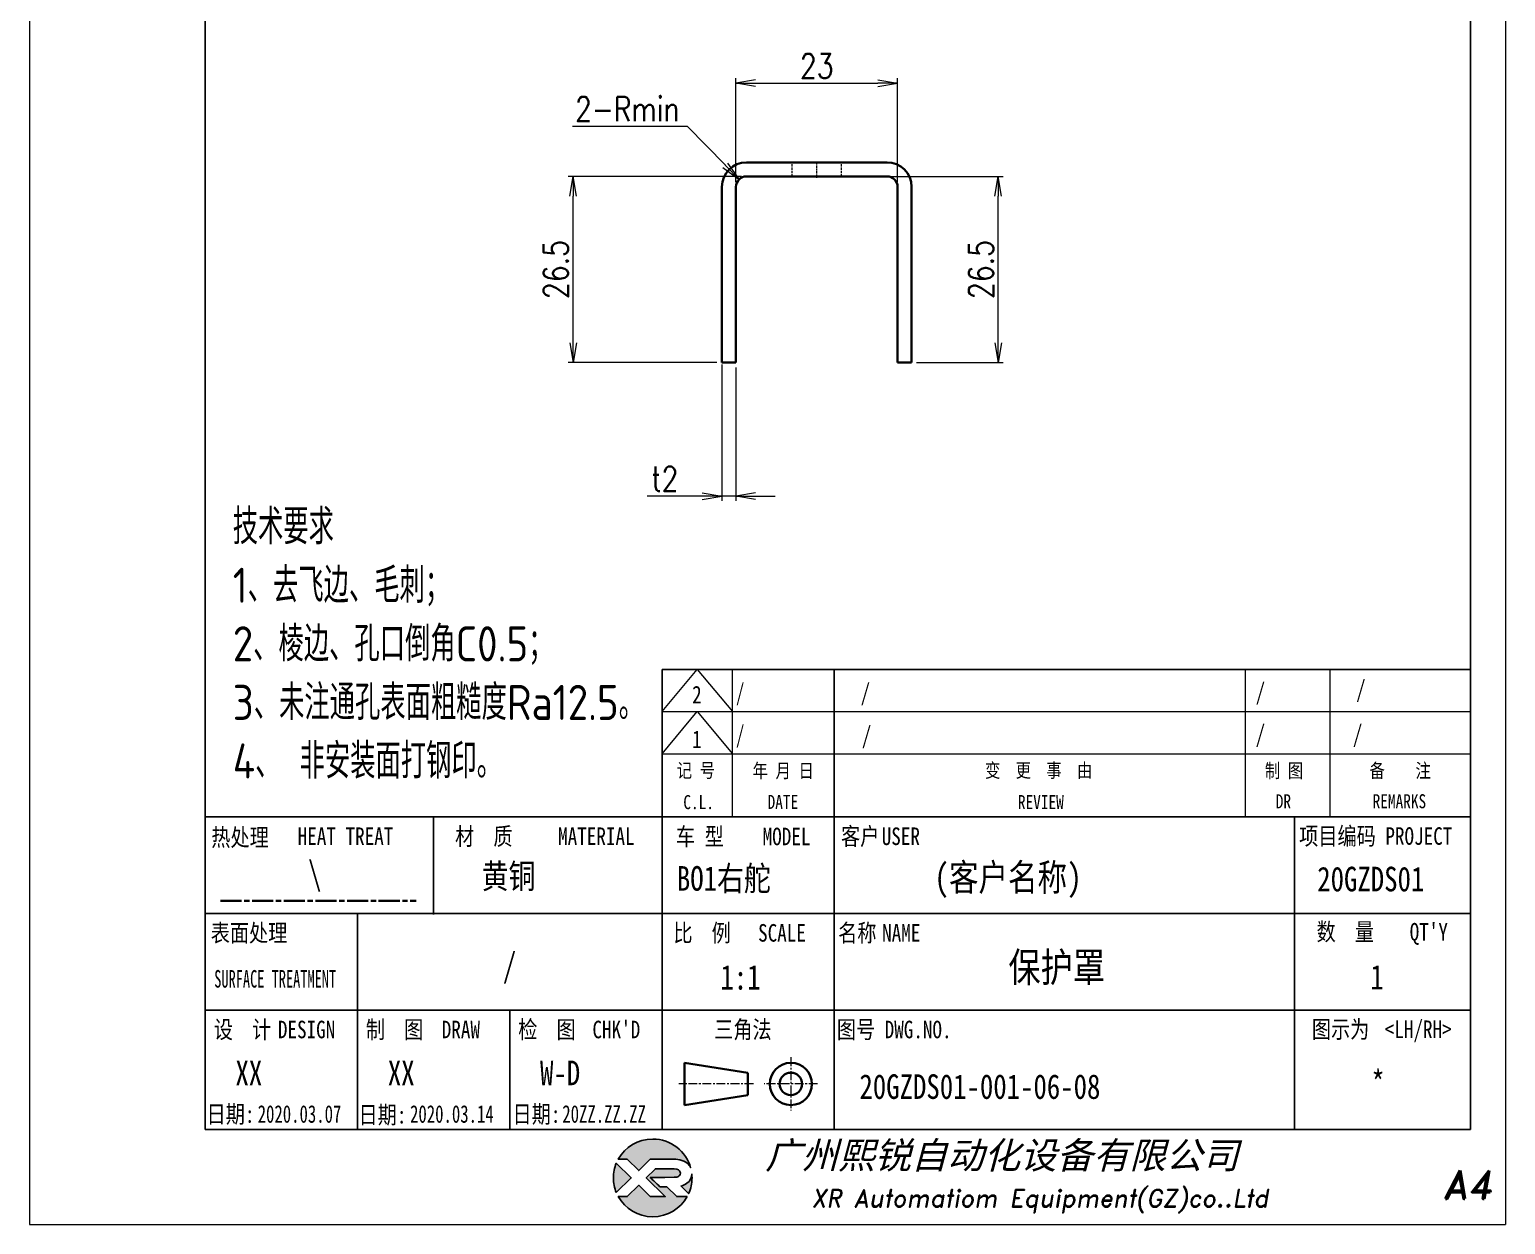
# Model space of a CAD drawing. Header units: millimetres. Extents: x 1333 to 78972, y -42879 to -5704.
# Drawn here: x 67450 to 67660, y -21799.1 to -21629 of the extents above; entities that cross this region are included whole.
import ezdxf
from ezdxf.enums import TextEntityAlignment as Align

# ---------------------------------------------------------------- set-up
doc = ezdxf.new("R2010")
doc.units = ezdxf.units.MM
doc.header["$LTSCALE"] = 0.5
for name, pattern in [('AM_ISO02W050x2', [3.75, 3, -0.75]), ('AM_ISO08W050x2', [9, 6, -0.75, 1.5, -0.75]), ('CENTER', [2, 1.25, -0.25, 0.25, -0.25]), ('DASHDOT', [18.5, 12, -3, 0.5, -3]), ('DASHED', [19.05, 12.7, -6.35])]:
    doc.linetypes.add(name, pattern=pattern)
for name, color, linetype in [('DIM', 3, 'Continuous'), ('layer 1', 7, 'Continuous'), ('图号', 7, 'Continuous'), ('图名', 7, 'Continuous'), ('图框文字', 7, 'Continuous'), ('数量', 7, 'Continuous'), ('材质', 7, 'Continuous'), ('表面处理', 7, 'Continuous'), ('车型', 7, 'Continuous')]:
    doc.layers.add(name, color=color, linetype=linetype)
for name, color, linetype, lineweight in [('中心线', 2, 'AM_ISO08W050x2', 18), ('图框', 7, 'Continuous', 18), ('标注线', 3, 'Continuous', 18), ('热处理', 7, 'Continuous', 20), ('粗实线', 7, 'Continuous', 35), ('粗点划线', 6, 'AM_ISO08W050x2', 35), ('虚线', 1, 'AM_ISO02W050x2', 18)]:
    doc.layers.add(name, color=color, linetype=linetype, lineweight=lineweight)
doc.layers.add('打印-禁用', color=7, linetype='Continuous', lineweight=15, plot=False)
doc.styles.add('DIM', font='romans.shx', dxfattribs={"width": 0.8, "bigfont": 'bigfont.shx'})
doc.styles.add('STYLE1', font='')
doc.styles.add('国标', font='simfang.ttf', dxfattribs={"width": 0.8})
doc.styles.add('机械长仿宋', font='gbenor.shx', dxfattribs={"height": 1, "bigfont": 'gbcbig.shx'})
doc.styles.add('标题字', font='romand.shx', dxfattribs={"oblique": 10, "bigfont": 'bigfont.shx'})
doc.styles.get('STYLE1').set_extended_font_data('SimSun')
doc.dimstyles.new('XR 1-1$0', dxfattribs={"dimtxt": 3.5, "dimasz": 2.5, "dimexe": 1, "dimexo": 0.625, "dimgap": 1.2, "dimtad": 1, "dimzin": 9, "dimdsep": 46, "dimtxsty": 'DIM', "dimblk": 'OPEN', "dimcen": 0, "dimclrd": 8, "dimclre": 8, "dimclrt": 2, "dimazin": 2, "dimtfac": 0.5, "dimtmove": 0, "dimatfit": 3, "dimldrblk": 'OPEN', "dimfxl": 1, "dimtolj": 2, "dimlwd": 18, "dimlwe": 18, "dimarcsym": 0})
doc.dimstyles.new('XR 1-1$4', dxfattribs={"dimtxt": 3.5, "dimasz": 2.5, "dimexe": 1, "dimexo": 0.625, "dimgap": 1.2, "dimtad": 1, "dimtoh": 1, "dimdsep": 46, "dimtxsty": 'DIM', "dimblk": 'OPEN', "dimcen": 0, "dimclrd": 8, "dimclre": 8, "dimclrt": 2, "dimazin": 2, "dimtfac": 0.5, "dimtofl": 0, "dimtmove": 0, "dimatfit": 3, "dimldrblk": 'OPEN', "dimfxl": 1, "dimtolj": 2, "dimlwd": 18, "dimlwe": 18, "dimarcsym": 0})

# ---------------------------------------------------------------- blocks, each defined once
blk = doc.blocks.new('XR')
at = {"true_color": 0xfc8000}
h = blk.add_hatch(color=30, dxfattribs=at)
h.set_gradient(color1=(252, 128, 0), rotation=240, one_color=1, tint=1, name='INVCURVED')
edge = h.paths.add_edge_path()
edge.add_spline(control_points=[(-434.18, -5928.47), (-433.9, -5928.74), (-433.63, -5929.01), (-433.63, -5929.01), (-433.63, -5929.01), (-433.63, -5929.01), (-433.36, -5928.74), (-433.09, -5928.47)], knot_values=[0.5625, 0.5625, 0.5625, 0.5625, 0.625, 0.625, 0.625, 0.625, 0.6875, 0.6875, 0.6875, 0.6875], degree=3, periodic=0)
edge.add_spline(control_points=[(-433.09, -5928.47), (-432.82, -5928.2), (-432.54, -5927.93), (-432.54, -5927.93), (-432.54, -5927.93), (-432.54, -5927.93), (-432.04, -5927.93), (-431.53, -5927.93)], knot_values=[0.4375, 0.4375, 0.4375, 0.4375, 0.5, 0.5, 0.5, 0.5, 0.5625, 0.5625, 0.5625, 0.5625], degree=3, periodic=0)
edge.add_spline(control_points=[(-431.53, -5927.93), (-431.03, -5927.93), (-430.52, -5927.93), (-430.52, -5927.93), (-430.52, -5927.93), (-430, -5927.93), (-429.43, -5927.96), (-429.01, -5928.33)], knot_values=[0.25, 0.25, 0.25, 0.25, 0.3125, 0.3125, 0.3125, 0.3125, 0.4375, 0.4375, 0.4375, 0.4375], degree=3, periodic=0)
edge.add_spline(control_points=[(-429.01, -5928.33), (-428.88, -5928.44), (-428.78, -5928.59), (-428.71, -5928.75)], knot_values=[0.125, 0.125, 0.125, 0.125, 0.25, 0.25, 0.25, 0.25], degree=3, periodic=0)
edge.add_spline(control_points=[(-428.71, -5928.75), (-429.13, -5927.18), (-430.58, -5926.02), (-432.31, -5926.02)], knot_values=[0, 0, 0, 0, 0.125, 0.125, 0.125, 0.125], degree=3, periodic=0)
edge.add_spline(control_points=[(-432.31, -5926.02), (-433.72, -5926.02), (-434.94, -5926.79), (-435.58, -5927.93)], knot_values=[0.875, 0.875, 0.875, 0.875, 1, 1, 1, 1], degree=3, periodic=0)
edge.add_spline(control_points=[(-435.58, -5927.93), (-435.58, -5927.93), (-434.72, -5927.93), (-434.72, -5927.93), (-434.72, -5927.93), (-434.72, -5927.93), (-434.45, -5928.2), (-434.18, -5928.47)], knot_values=[0.6875, 0.6875, 0.6875, 0.6875, 0.8125, 0.8125, 0.8125, 0.8125, 0.875, 0.875, 0.875, 0.875], degree=3, periodic=0)
edge = h.paths.add_edge_path()
edge.add_spline(control_points=[(-434.79, -5929.26), (-435.04, -5929.02), (-435.34, -5928.72), (-435.54, -5928.53)], knot_values=[0.562504, 0.562504, 0.562504, 0.562504, 0.656252, 0.656252, 0.656252, 0.656252], degree=3, periodic=0)
edge.add_spline(control_points=[(-435.54, -5928.53), (-435.67, -5928.4), (-435.76, -5928.31), (-435.76, -5928.31), (-435.76, -5928.31), (-435.94, -5928.74), (-436.03, -5929.21), (-436.03, -5929.71)], knot_values=[0.25, 0.25, 0.25, 0.25, 0.312504, 0.312504, 0.312504, 0.312504, 0.562504, 0.562504, 0.562504, 0.562504], degree=3, periodic=0)
edge.add_spline(control_points=[(-436.03, -5929.71), (-436.03, -5930.2), (-435.94, -5930.67), (-435.76, -5931.1), (-435.76, -5931.1), (-435.4, -5930.75), (-435.05, -5930.4)], knot_values=[0.874998, 0.874998, 0.874998, 0.874998, 1.124998, 1.124998, 1.124998, 1.25, 1.25, 1.25, 1.25], degree=3, periodic=0)
edge.add_spline(control_points=[(-435.05, -5930.4), (-434.7, -5930.05), (-434.34, -5929.71), (-434.34, -5929.71), (-434.34, -5929.71), (-434.34, -5929.71), (-434.34, -5929.71), (-434.34, -5929.71)], knot_values=[0.749878, 0.749878, 0.749878, 0.749878, 0.874875, 0.874875, 0.874875, 0.874875, 0.874998, 0.874998, 0.874998, 0.874998], degree=3, periodic=0)
edge.add_spline(control_points=[(-434.34, -5929.71), (-434.34, -5929.71), (-434.34, -5929.71), (-434.34, -5929.71)], knot_values=[0.749634, 0.749634, 0.749634, 0.749634, 0.749817, 0.749817, 0.749817, 0.749817], degree=3, periodic=0)
edge.add_spline(control_points=[(-434.35, -5929.7), (-434.35, -5929.7), (-434.35, -5929.7), (-434.35, -5929.7)], knot_values=[0.738281, 0.738281, 0.738281, 0.738281, 0.742188, 0.742188, 0.742188, 0.742188], degree=3, periodic=0)
edge.add_spline(control_points=[(-434.35, -5929.7), (-434.36, -5929.69), (-434.37, -5929.68), (-434.38, -5929.67)], knot_values=[0.726563, 0.726563, 0.726563, 0.726563, 0.738281, 0.738281, 0.738281, 0.738281], degree=3, periodic=0)
edge.add_spline(control_points=[(-434.38, -5929.67), (-434.38, -5929.66), (-434.39, -5929.65), (-434.4, -5929.65)], knot_values=[0.718751, 0.718751, 0.718751, 0.718751, 0.726563, 0.726563, 0.726563, 0.726563], degree=3, periodic=0)
edge.add_spline(control_points=[(-434.4, -5929.65), (-434.42, -5929.63), (-434.45, -5929.6), (-434.47, -5929.58)], knot_values=[0.703126, 0.703126, 0.703126, 0.703126, 0.718751, 0.718751, 0.718751, 0.718751], degree=3, periodic=0)
edge.add_spline(control_points=[(-434.47, -5929.58), (-434.5, -5929.55), (-434.53, -5929.52), (-434.56, -5929.49)], knot_values=[0.687501, 0.687501, 0.687501, 0.687501, 0.703126, 0.703126, 0.703126, 0.703126], degree=3, periodic=0)
edge.add_spline(control_points=[(-434.56, -5929.49), (-434.63, -5929.42), (-434.71, -5929.35), (-434.79, -5929.26)], knot_values=[0.656252, 0.656252, 0.656252, 0.656252, 0.687501, 0.687501, 0.687501, 0.687501], degree=3, periodic=0)
at = {"true_color": 0x0348ff}
h = blk.add_hatch(color=160, dxfattribs=at)
h.set_gradient(color1=(3, 72, 255), color2=(0, 41, 153), one_color=1, tint=0.3, name='HEMISPHERICAL')
edge = h.paths.add_edge_path()
edge.add_spline(control_points=[(-432.54, -5929.67), (-432.26, -5929.95), (-431.94, -5930.23), (-431.66, -5930.51), (-431.66, -5930.51), (-431.66, -5930.51), (-431.66, -5930.51), (-431.66, -5930.51)], knot_values=[0.736842, 0.736842, 0.736842, 0.736842, 0.789474, 0.789474, 0.789474, 0.789474, 0.802633, 0.802633, 0.802633, 0.802633], degree=3, periodic=0)
edge.add_spline(control_points=[(-431.66, -5930.51), (-431.65, -5930.51), (-431.65, -5930.52), (-431.65, -5930.52)], knot_values=[0.802633, 0.802633, 0.802633, 0.802633, 0.815791, 0.815791, 0.815791, 0.815791], degree=3, periodic=0)
edge.add_spline(control_points=[(-431.65, -5930.52), (-431.64, -5930.53), (-431.64, -5930.53), (-431.64, -5930.53)], knot_values=[0.815791, 0.815791, 0.815791, 0.815791, 0.82237, 0.82237, 0.82237, 0.82237], degree=3, periodic=0)
edge.add_spline(control_points=[(-431.64, -5930.53), (-431.64, -5930.53), (-431.64, -5930.53), (-431.63, -5930.54)], knot_values=[0.82237, 0.82237, 0.82237, 0.82237, 0.828949, 0.828949, 0.828949, 0.828949], degree=3, periodic=0)
edge.add_spline(control_points=[(-431.63, -5930.54), (-431.63, -5930.54), (-431.63, -5930.54), (-431.63, -5930.54), (-431.63, -5930.54), (-431.63, -5930.54), (-431.59, -5930.54), (-431.52, -5930.54)], knot_values=[0.841901, 0.841901, 0.841901, 0.841901, 0.842105, 0.842105, 0.842105, 0.842105, 0.855264, 0.855264, 0.855264, 0.855264], degree=3, periodic=0)
edge.add_spline(control_points=[(-431.52, -5930.54), (-431.46, -5930.54), (-431.38, -5930.54), (-431.3, -5930.54)], knot_values=[0.855264, 0.855264, 0.855264, 0.855264, 0.868422, 0.868422, 0.868422, 0.868422], degree=3, periodic=0)
edge.add_spline(control_points=[(-431.3, -5930.54), (-431.26, -5930.54), (-431.22, -5930.54), (-431.18, -5930.54)], knot_values=[0.868422, 0.868422, 0.868422, 0.868422, 0.875, 0.875, 0.875, 0.875], degree=3, periodic=0)
edge.add_spline(control_points=[(-431.18, -5930.54), (-431.14, -5930.54), (-431.1, -5930.54), (-431.07, -5930.54)], knot_values=[0.875, 0.875, 0.875, 0.875, 0.881579, 0.881579, 0.881579, 0.881579], degree=3, periodic=0)
edge.add_spline(control_points=[(-431.07, -5930.54), (-431.05, -5930.54), (-431.04, -5930.54), (-431.03, -5930.54)], knot_values=[0.881579, 0.881579, 0.881579, 0.881579, 0.884869, 0.884869, 0.884869, 0.884869], degree=3, periodic=0)
edge.add_spline(control_points=[(-431.03, -5930.54), (-431.02, -5930.54), (-431, -5930.54), (-431, -5930.54)], knot_values=[0.884869, 0.884869, 0.884869, 0.884869, 0.888158, 0.888158, 0.888158, 0.888158], degree=3, periodic=0)
edge.add_spline(control_points=[(-431, -5930.54), (-430.99, -5930.54), (-430.99, -5930.54), (-430.98, -5930.54)], knot_values=[0.888158, 0.888158, 0.888158, 0.888158, 0.889803, 0.889803, 0.889803, 0.889803], degree=3, periodic=0)
edge.add_spline(control_points=[(-430.98, -5930.54), (-430.98, -5930.54), (-430.98, -5930.54), (-430.97, -5930.54)], knot_values=[0.889803, 0.889803, 0.889803, 0.889803, 0.891447, 0.891447, 0.891447, 0.891447], degree=3, periodic=0)
edge.add_spline(control_points=[(-430.97, -5930.54), (-430.97, -5930.54), (-430.97, -5930.54), (-430.97, -5930.54)], knot_values=[0.891447, 0.891447, 0.891447, 0.891447, 0.89227, 0.89227, 0.89227, 0.89227], degree=3, periodic=0)
edge.add_spline(control_points=[(-430.97, -5930.54), (-430.97, -5930.54), (-430.97, -5930.54), (-430.97, -5930.54)], knot_values=[0.89227, 0.89227, 0.89227, 0.89227, 0.893092, 0.893092, 0.893092, 0.893092], degree=3, periodic=0)
edge.add_spline(control_points=[(-430.97, -5930.54), (-430.97, -5930.54), (-430.97, -5930.54), (-430.97, -5930.54)], knot_values=[0.893092, 0.893092, 0.893092, 0.893092, 0.893503, 0.893503, 0.893503, 0.893503], degree=3, periodic=0)
edge.add_spline(control_points=[(-430.97, -5930.54), (-430.97, -5930.54), (-430.97, -5930.54), (-430.97, -5930.54)], knot_values=[0.893503, 0.893503, 0.893503, 0.893503, 0.893914, 0.893914, 0.893914, 0.893914], degree=3, periodic=0)
edge.add_spline(control_points=[(-430.97, -5930.54), (-430.97, -5930.54), (-430.97, -5930.54), (-430.97, -5930.54)], knot_values=[0.893914, 0.893914, 0.893914, 0.893914, 0.89412, 0.89412, 0.89412, 0.89412], degree=3, periodic=0)
edge.add_spline(control_points=[(-430.97, -5930.54), (-430.97, -5930.54), (-430.97, -5930.54), (-430.97, -5930.54)], knot_values=[0.89412, 0.89412, 0.89412, 0.89412, 0.894326, 0.894326, 0.894326, 0.894326], degree=3, periodic=0)
edge.add_spline(control_points=[(-430.97, -5930.54), (-430.97, -5930.54), (-430.97, -5930.54), (-430.97, -5930.54)], knot_values=[0.894428, 0.894428, 0.894428, 0.894428, 0.894531, 0.894531, 0.894531, 0.894531], degree=3, periodic=0)
edge.add_spline(control_points=[(-430.97, -5930.54), (-430.97, -5930.54), (-430.97, -5930.54), (-430.97, -5930.54)], knot_values=[0.894531, 0.894531, 0.894531, 0.894531, 0.894583, 0.894583, 0.894583, 0.894583], degree=3, periodic=0)
edge.add_spline(control_points=[(-430.97, -5930.54), (-430.97, -5930.54), (-430.97, -5930.54), (-430.97, -5930.54), (-430.97, -5930.54), (-430.97, -5930.54), (-430.73, -5930.78), (-430.49, -5931.01)], knot_values=[0.894685, 0.894685, 0.894685, 0.894685, 0.894737, 0.894737, 0.894737, 0.894737, 0.921052, 0.921052, 0.921052, 0.921052], degree=3, periodic=0)
edge.add_spline(control_points=[(-430.49, -5931.01), (-430.26, -5931.24), (-430.02, -5931.48), (-430.02, -5931.48)], knot_values=[0.921052, 0.921052, 0.921052, 0.921052, 0.947368, 0.947368, 0.947368, 0.947368], degree=3, periodic=0)
edge.add_spline(control_points=[(-430.02, -5931.48), (-430.02, -5931.48), (-430.02, -5931.48), (-430.02, -5931.48)], knot_values=[0.947522, 0.947522, 0.947522, 0.947522, 0.947573, 0.947573, 0.947573, 0.947573], degree=3, periodic=0)
edge.add_spline(control_points=[(-430.02, -5931.48), (-430.02, -5931.48), (-430.02, -5931.48), (-430.02, -5931.48)], knot_values=[0.947573, 0.947573, 0.947573, 0.947573, 0.947676, 0.947676, 0.947676, 0.947676], degree=3, periodic=0)
edge.add_spline(control_points=[(-430.02, -5931.48), (-430.02, -5931.48), (-430.02, -5931.48), (-430.02, -5931.48)], knot_values=[0.947676, 0.947676, 0.947676, 0.947676, 0.947779, 0.947779, 0.947779, 0.947779], degree=3, periodic=0)
edge.add_spline(control_points=[(-430.02, -5931.48), (-430.02, -5931.48), (-430.02, -5931.48), (-430.02, -5931.48)], knot_values=[0.947779, 0.947779, 0.947779, 0.947779, 0.947984, 0.947984, 0.947984, 0.947984], degree=3, periodic=0)
edge.add_spline(control_points=[(-430.02, -5931.48), (-430.02, -5931.48), (-430.02, -5931.48), (-430.02, -5931.48)], knot_values=[0.947984, 0.947984, 0.947984, 0.947984, 0.94819, 0.94819, 0.94819, 0.94819], degree=3, periodic=0)
edge.add_spline(control_points=[(-430.02, -5931.48), (-430.02, -5931.48), (-430.02, -5931.48), (-430.02, -5931.48)], knot_values=[0.94819, 0.94819, 0.94819, 0.94819, 0.948601, 0.948601, 0.948601, 0.948601], degree=3, periodic=0)
edge.add_spline(control_points=[(-430.02, -5931.48), (-430.02, -5931.48), (-430.02, -5931.48), (-430.02, -5931.48)], knot_values=[0.948601, 0.948601, 0.948601, 0.948601, 0.949012, 0.949012, 0.949012, 0.949012], degree=3, periodic=0)
edge.add_spline(control_points=[(-430.02, -5931.48), (-430.02, -5931.48), (-430.01, -5931.48), (-430.01, -5931.48)], knot_values=[0.949012, 0.949012, 0.949012, 0.949012, 0.949834, 0.949834, 0.949834, 0.949834], degree=3, periodic=0)
edge.add_spline(control_points=[(-430.01, -5931.48), (-430.01, -5931.48), (-430.01, -5931.48), (-430.01, -5931.48)], knot_values=[0.949834, 0.949834, 0.949834, 0.949834, 0.950657, 0.950657, 0.950657, 0.950657], degree=3, periodic=0)
edge.add_spline(control_points=[(-430.01, -5931.48), (-430.01, -5931.48), (-430, -5931.48), (-430, -5931.48)], knot_values=[0.950657, 0.950657, 0.950657, 0.950657, 0.952301, 0.952301, 0.952301, 0.952301], degree=3, periodic=0)
edge.add_spline(control_points=[(-430, -5931.48), (-429.99, -5931.48), (-429.98, -5931.48), (-429.98, -5931.48)], knot_values=[0.952301, 0.952301, 0.952301, 0.952301, 0.953946, 0.953946, 0.953946, 0.953946], degree=3, periodic=0)
edge.add_spline(control_points=[(-429.98, -5931.48), (-429.96, -5931.48), (-429.95, -5931.48), (-429.93, -5931.48)], knot_values=[0.953946, 0.953946, 0.953946, 0.953946, 0.957236, 0.957236, 0.957236, 0.957236], degree=3, periodic=0)
edge.add_spline(control_points=[(-429.93, -5931.48), (-429.91, -5931.48), (-429.89, -5931.48), (-429.87, -5931.48)], knot_values=[0.957236, 0.957236, 0.957236, 0.957236, 0.960525, 0.960525, 0.960525, 0.960525], degree=3, periodic=0)
edge.add_spline(control_points=[(-429.87, -5931.48), (-429.82, -5931.48), (-429.77, -5931.48), (-429.71, -5931.48)], knot_values=[0.960525, 0.960525, 0.960525, 0.960525, 0.967104, 0.967104, 0.967104, 0.967104], degree=3, periodic=0)
edge.add_spline(control_points=[(-429.71, -5931.48), (-429.65, -5931.48), (-429.59, -5931.48), (-429.53, -5931.48)], knot_values=[0.967104, 0.967104, 0.967104, 0.967104, 0.973683, 0.973683, 0.973683, 0.973683], degree=3, periodic=0)
edge.add_spline(control_points=[(-429.53, -5931.48), (-429.41, -5931.48), (-429.29, -5931.48), (-429.19, -5931.48)], knot_values=[0.973683, 0.973683, 0.973683, 0.973683, 0.98684, 0.98684, 0.98684, 0.98684], degree=3, periodic=0)
edge.add_spline(control_points=[(-429.19, -5931.48), (-429.1, -5931.48), (-429.04, -5931.48), (-429.04, -5931.48), (-429.67, -5932.62), (-430.9, -5933.39), (-432.31, -5933.39)], knot_values=[0.98684, 0.98684, 0.98684, 0.98684, 1, 1, 1, 1.052632, 1.052632, 1.052632, 1.052632], degree=3, periodic=0)
edge.add_spline(control_points=[(-432.31, -5933.39), (-433.72, -5933.39), (-434.94, -5932.62), (-435.58, -5931.48), (-435.58, -5931.48), (-435.58, -5931.48), (-435.36, -5931.48), (-435.15, -5931.48)], knot_values=[0.052632, 0.052632, 0.052632, 0.052632, 0.105263, 0.105263, 0.105263, 0.105263, 0.131579, 0.131579, 0.131579, 0.131579], degree=3, periodic=0)
edge.add_spline(control_points=[(-435.15, -5931.48), (-434.93, -5931.48), (-434.72, -5931.48), (-434.72, -5931.48), (-434.72, -5931.48), (-434.72, -5931.48), (-434.45, -5931.21), (-434.18, -5930.94)], knot_values=[0.131579, 0.131579, 0.131579, 0.131579, 0.157895, 0.157895, 0.157895, 0.157895, 0.184211, 0.184211, 0.184211, 0.184211], degree=3, periodic=0)
edge.add_spline(control_points=[(-434.18, -5930.94), (-433.9, -5930.67), (-433.63, -5930.4), (-433.63, -5930.4), (-433.63, -5930.4), (-433.63, -5930.4), (-433.36, -5930.67), (-433.09, -5930.94)], knot_values=[0.184211, 0.184211, 0.184211, 0.184211, 0.210526, 0.210526, 0.210526, 0.210526, 0.236842, 0.236842, 0.236842, 0.236842], degree=3, periodic=0)
edge.add_spline(control_points=[(-433.09, -5930.94), (-432.82, -5931.21), (-432.54, -5931.48), (-432.54, -5931.48), (-432.54, -5931.48), (-432.54, -5931.48), (-432.19, -5931.48), (-431.83, -5931.48)], knot_values=[0.236842, 0.236842, 0.236842, 0.236842, 0.263158, 0.263158, 0.263158, 0.263158, 0.289474, 0.289474, 0.289474, 0.289474], degree=3, periodic=0)
edge.add_spline(control_points=[(-431.83, -5931.48), (-431.48, -5931.48), (-431.12, -5931.48), (-431.12, -5931.48), (-431.12, -5931.48), (-431.12, -5931.48), (-431.57, -5931.03), (-432.02, -5930.59)], knot_values=[0.289474, 0.289474, 0.289474, 0.289474, 0.315789, 0.315789, 0.315789, 0.315789, 0.342105, 0.342105, 0.342105, 0.342105], degree=3, periodic=0)
edge.add_spline(control_points=[(-432.02, -5930.59), (-432.47, -5930.15), (-432.92, -5929.71), (-432.92, -5929.71), (-432.92, -5929.71), (-432.92, -5929.71), (-432.71, -5929.5), (-432.5, -5929.29)], knot_values=[0.342105, 0.342105, 0.342105, 0.342105, 0.368421, 0.368421, 0.368421, 0.368421, 0.394737, 0.394737, 0.394737, 0.394737], degree=3, periodic=0)
edge.add_spline(control_points=[(-432.5, -5929.29), (-432.3, -5929.09), (-432.09, -5928.88), (-432.09, -5928.88)], knot_values=[0.394737, 0.394737, 0.394737, 0.394737, 0.421053, 0.421053, 0.421053, 0.421053], degree=3, periodic=0)
edge.add_spline(control_points=[(-432.09, -5928.88), (-432.09, -5928.88), (-432.06, -5928.86), (-432.06, -5928.86)], knot_values=[0.421053, 0.421053, 0.421053, 0.421053, 0.473684, 0.473684, 0.473684, 0.473684], degree=3, periodic=0)
edge.add_spline(control_points=[(-432.06, -5928.86), (-432.06, -5928.86), (-432.06, -5928.86), (-432.06, -5928.86), (-432.06, -5928.86), (-432.06, -5928.86), (-430.4, -5928.86), (-430.26, -5928.86)], knot_values=[0.473684, 0.473684, 0.473684, 0.473684, 0.473684, 0.473684, 0.473684, 0.473684, 0.526316, 0.526316, 0.526316, 0.526316], degree=3, periodic=0)
edge.add_spline(control_points=[(-430.26, -5928.86), (-429.54, -5928.86), (-429.62, -5929.4), (-429.83, -5929.55)], knot_values=[0.526316, 0.526316, 0.526316, 0.526316, 0.578947, 0.578947, 0.578947, 0.578947], degree=3, periodic=0)
edge.add_spline(control_points=[(-429.83, -5929.55), (-429.94, -5929.62), (-430.08, -5929.65), (-430.26, -5929.65), (-430.26, -5929.65), (-430.26, -5929.65), (-430.48, -5929.65), (-430.71, -5929.66)], knot_values=[0.578947, 0.578947, 0.578947, 0.578947, 0.631579, 0.631579, 0.631579, 0.631579, 0.657895, 0.657895, 0.657895, 0.657895], degree=3, periodic=0)
edge.add_spline(control_points=[(-430.71, -5929.66), (-430.93, -5929.66), (-431.15, -5929.67), (-431.15, -5929.67), (-431.15, -5929.67), (-431.15, -5929.67), (-432.54, -5929.67), (-432.54, -5929.67)], knot_values=[0.657895, 0.657895, 0.657895, 0.657895, 0.684211, 0.684211, 0.684211, 0.684211, 0.736842, 0.736842, 0.736842, 0.736842], degree=3, periodic=0)
edge = h.paths.add_edge_path()
edge.add_spline(control_points=[(-428.6, -5929.32), (-428.61, -5929.67), (-428.76, -5930), (-429.06, -5930.22)], knot_values=[0.8, 0.8, 0.8, 0.8, 1, 1, 1, 1], degree=3, periodic=0)
edge.add_spline(control_points=[(-429.06, -5930.22), (-429.22, -5930.34), (-429.41, -5930.43), (-429.61, -5930.48)], knot_values=[0.6, 0.6, 0.6, 0.6, 0.8, 0.8, 0.8, 0.8], degree=3, periodic=0)
edge.add_spline(control_points=[(-429.61, -5930.48), (-429.61, -5930.48), (-428.9, -5931.19), (-428.9, -5931.19), (-428.9, -5931.19), (-428.69, -5930.73), (-428.58, -5930.23), (-428.58, -5929.71)], knot_values=[0.2, 0.2, 0.2, 0.2, 0.4, 0.4, 0.4, 0.4, 0.6, 0.6, 0.6, 0.6], degree=3, periodic=0)
edge.add_spline(control_points=[(-428.58, -5929.71), (-428.58, -5929.58), (-428.59, -5929.45), (-428.6, -5929.32)], knot_values=[0, 0, 0, 0, 0.2, 0.2, 0.2, 0.2], degree=3, periodic=0)
at = {"layer": 'layer 1', "color": 30}
for points, knots in [([(-432.31, -5926.02), (-430.58, -5926.02), (-429.13, -5927.18), (-428.71, -5928.75), (-428.71, -5928.75), (-428.78, -5928.59), (-428.88, -5928.44), (-429.01, -5928.33), (-429.01, -5928.33), (-429.43, -5927.96), (-430, -5927.93), (-430.52, -5927.93), (-430.52, -5927.93), (-430.52, -5927.93), (-432.54, -5927.93), (-432.54, -5927.93), (-432.54, -5927.93), (-432.54, -5927.93), (-433.63, -5929.01), (-433.63, -5929.01), (-433.63, -5929.01), (-433.63, -5929.01), (-434.72, -5927.93), (-434.72, -5927.93), (-434.72, -5927.93), (-434.72, -5927.93), (-435.58, -5927.93), (-435.58, -5927.93), (-435.58, -5927.93), (-434.94, -5926.79), (-433.72, -5926.02), (-432.31, -5926.02)], [0, 0, 0, 0, 0.125, 0.125, 0.125, 0.125, 0.25, 0.25, 0.25, 0.25, 0.375, 0.375, 0.375, 0.375, 0.5, 0.5, 0.5, 0.5, 0.625, 0.625, 0.625, 0.625, 0.75, 0.75, 0.75, 0.75, 0.875, 0.875, 0.875, 0.875, 1, 1, 1, 1]), ([(-435.76, -5931.1), (-435.94, -5930.67), (-436.03, -5930.2), (-436.03, -5929.71), (-436.03, -5929.71), (-436.03, -5929.21), (-435.94, -5928.74), (-435.76, -5928.31), (-435.76, -5928.31), (-435.76, -5928.31), (-434.34, -5929.71), (-434.34, -5929.71), (-434.34, -5929.71), (-434.34, -5929.71), (-435.76, -5931.1), (-435.76, -5931.1)], [0, 0, 0, 0, 0.25, 0.25, 0.25, 0.25, 0.5, 0.5, 0.5, 0.5, 0.75, 0.75, 0.75, 0.75, 1, 1, 1, 1])]:
    blk.add_open_spline(points, degree=3, knots=knots, dxfattribs=at)
at = {"layer": 'layer 1', "color": 154}
for points, knots in [([(-429.04, -5931.48), (-429.67, -5932.62), (-430.9, -5933.39), (-432.31, -5933.39), (-432.31, -5933.39), (-433.72, -5933.39), (-434.94, -5932.62), (-435.58, -5931.48), (-435.58, -5931.48), (-435.58, -5931.48), (-434.72, -5931.48), (-434.72, -5931.48), (-434.72, -5931.48), (-434.72, -5931.48), (-433.63, -5930.4), (-433.63, -5930.4), (-433.63, -5930.4), (-433.63, -5930.4), (-432.54, -5931.48), (-432.54, -5931.48), (-432.54, -5931.48), (-432.54, -5931.48), (-431.12, -5931.48), (-431.12, -5931.48), (-431.12, -5931.48), (-431.12, -5931.48), (-432.92, -5929.71), (-432.92, -5929.71), (-432.92, -5929.71), (-432.92, -5929.71), (-432.09, -5928.88), (-432.09, -5928.88), (-432.09, -5928.88), (-432.09, -5928.88), (-432.06, -5928.86), (-432.06, -5928.86), (-432.06, -5928.86), (-432.06, -5928.86), (-430.4, -5928.86), (-430.26, -5928.86), (-430.26, -5928.86), (-429.54, -5928.86), (-429.62, -5929.4), (-429.83, -5929.55), (-429.83, -5929.55), (-429.94, -5929.62), (-430.08, -5929.65), (-430.26, -5929.65), (-430.26, -5929.65), (-430.26, -5929.65), (-431.15, -5929.67), (-431.15, -5929.67), (-431.15, -5929.67), (-431.15, -5929.67), (-432.54, -5929.67), (-432.54, -5929.67), (-432.54, -5929.67), (-432.26, -5929.95), (-431.94, -5930.23), (-431.66, -5930.51), (-431.66, -5930.51), (-431.66, -5930.51), (-431.63, -5930.54), (-431.63, -5930.54), (-431.63, -5930.54), (-431.63, -5930.54), (-430.97, -5930.54), (-430.97, -5930.54), (-430.97, -5930.54), (-430.97, -5930.54), (-430.02, -5931.48), (-430.02, -5931.48), (-430.02, -5931.48), (-430.02, -5931.48), (-429.04, -5931.48), (-429.04, -5931.48)], [0, 0, 0, 0, 0.052632, 0.052632, 0.052632, 0.052632, 0.105263, 0.105263, 0.105263, 0.105263, 0.157895, 0.157895, 0.157895, 0.157895, 0.210526, 0.210526, 0.210526, 0.210526, 0.263158, 0.263158, 0.263158, 0.263158, 0.315789, 0.315789, 0.315789, 0.315789, 0.368421, 0.368421, 0.368421, 0.368421, 0.421053, 0.421053, 0.421053, 0.421053, 0.473684, 0.473684, 0.473684, 0.473684, 0.526316, 0.526316, 0.526316, 0.526316, 0.578947, 0.578947, 0.578947, 0.578947, 0.631579, 0.631579, 0.631579, 0.631579, 0.684211, 0.684211, 0.684211, 0.684211, 0.736842, 0.736842, 0.736842, 0.736842, 0.789474, 0.789474, 0.789474, 0.789474, 0.842105, 0.842105, 0.842105, 0.842105, 0.894737, 0.894737, 0.894737, 0.894737, 0.947368, 0.947368, 0.947368, 0.947368, 1, 1, 1, 1]), ([(-428.6, -5929.32), (-428.59, -5929.45), (-428.58, -5929.58), (-428.58, -5929.71), (-428.58, -5929.71), (-428.58, -5930.23), (-428.69, -5930.73), (-428.9, -5931.19), (-428.9, -5931.19), (-428.9, -5931.19), (-429.61, -5930.48), (-429.61, -5930.48), (-429.61, -5930.48), (-429.41, -5930.43), (-429.22, -5930.34), (-429.06, -5930.22), (-429.06, -5930.22), (-428.76, -5930), (-428.61, -5929.67), (-428.6, -5929.32)], [0, 0, 0, 0, 0.2, 0.2, 0.2, 0.2, 0.4, 0.4, 0.4, 0.4, 0.6, 0.6, 0.6, 0.6, 0.8, 0.8, 0.8, 0.8, 1, 1, 1, 1])]:
    blk.add_open_spline(points, degree=3, knots=knots, dxfattribs=at)
blk = doc.blocks.new('GZDEH零件A4图框V01版')
at = {"layer": '中心线', "color": 1, "linetype": 'CENTER', "lineweight": 5, "ltscale": 2}
for p, q in [((108.33, 23.8), (108.33, 16.2)), ((103, 20), (92.4, 20)), ((112.13, 20), (104.53, 20))]:
    blk.add_line(p, q, dxfattribs=at)
at = {"layer": '图框', "color": 9}
for p, q in [((90, 73), (95, 79)), ((95, 79), (100, 73)), ((100, 58), (100, 79)), ((173, 58), (173, 79)), ((185, 79), (185, 58)), ((90, 73), (205, 73)), ((90, 67), (95, 73)), ((95, 73), (100, 67)), ((90, 67), (205, 67))]:
    blk.add_line(p, q, dxfattribs=at)
at = {"layer": '图框', "color": 2, "linetype": 'ByBlock', "lineweight": 35}
for p, q in [((102.2, 21.6), (93.2, 23)), ((93.2, 17), (93.2, 23)), ((102.2, 21.6), (102.2, 18.4)), ((102.2, 18.4), (93.2, 17))]:
    blk.add_line(p, q, dxfattribs=at)
for radius in [3, 1.6]:
    blk.add_circle((108.33, 20), radius, dxfattribs=at)
at = {"layer": '图框文字', "linetype": 'Continuous'}
for p, q in [((25, 292), (25, 13.5)), ((205, 13.5), (205, 292)), ((205, 13.5), (205, 97)), ((90, 79), (205, 79)), ((90, 13.5), (90, 79)), ((25, 13.5), (205, 13.5))]:
    blk.add_line(p, q, dxfattribs=at)
at = {"layer": '图框文字', "color": 9}
for p, q in [((114.5, 79), (114.5, 13.5)), ((205, 58), (25, 58)), ((57.5, 58), (57.5, 44.11)), ((114.5, 58), (114.5, 13.5)), ((180, 58), (180, 13.5)), ((25, 44.25), (205, 44.25)), ((46.68, 44.25), (46.68, 30.5)), ((25, 30.5), (205, 30.5)), ((46.68, 30.5), (46.68, 13.5)), ((46.68, 30.5), (46.68, 13.5)), ((68.34, 30.5), (68.34, 13.5)), ((68.34, 30.5), (68.34, 13.5))]:
    blk.add_line(p, q, dxfattribs=at)
at = {"layer": '打印-禁用', "linetype": 'Continuous'}
for p, q in [((0, 297), (0, 0)), ((210, 297), (210, 0)), ((0, 0), (210, 0))]:
    blk.add_line(p, q, dxfattribs=at)
at = {"layer": 'DIM', "xscale": 1.5, "yscale": 1.5, "zscale": 1.5}
blk.add_blockref('XR', (737.13, 8901.19), dxfattribs=at)
at = {"layer": '图框', "color": 9, "style": '国标', "width": 0.8}
for s, p in [('记 号', (94.82, 63.62)), ('年 月 日', (107.24, 63.57)), ('变  更  事  由', (143.58, 63.63)), ('C.L.', (95.2, 59.11)), ('DATE', (107.19, 59.14)), ('REVIEW', (143.89, 59.11))]:
    blk.add_text(s, height=2, dxfattribs=at).set_placement(p, align=Align.CENTER)
for s, p in [('制 图', (178.49, 64.61)), ('备    注', (195.02, 64.64)), ('DR', (178.4, 60.22)), ('REMARKS', (194.91, 60.23))]:
    blk.add_text(s, height=2, dxfattribs=at).set_placement(p, align=Align.MIDDLE)
at = {"layer": '图框文字', "color": 9, "style": '国标'}
for s, width, p in [('热处理', 0.8, (25.86, 53.85)), ('材  质', 0.8, (60.55, 54)), ('项目编码 PROJECT', 0.8, (180.64, 54.03)), ('表面处理', 0.8, (25.78, 40.25)), ('比  例\u3000', 0.8, (91.61, 40.25)), ('SCALE', 0.8, (103.66, 40.25)), ('名称\u3000', 0.8, (115.05, 40.25)), ('NAME', 0.8, (121.31, 40.25)), ('数  量', 0.8, (183.12, 40.41)), ("QT'Y ", 0.8, (196.37, 40.41)), ('SURFACE TREATMENT', 0.6, (26.28, 33.71)), (' DESIGN', 0.8, (33.98, 26.5)), (' DRAW', 0.8, (57.29, 26.5)), ("CHK'D", 0.8, (80.09, 26.5)), ('三角法', 0.8, (97.41, 26.5)), ('图号', 0.8, (114.87, 26.5)), ('DWG.NO.', 0.8, (121.67, 26.5)), ('图示为', 0.8, (182.45, 26.53)), ('<LH/RH>', 0.8, (192.82, 26.53))]:
    blk.add_text(s, height=2.5, dxfattribs=dict(at, width=width)).set_placement(p)
at = {"layer": '图框文字', "color": 9, "style": '国标', "width": 0.8}
for s, p in [('车 型', (95.38, 55.27)), ('MODEL', (107.71, 55.22))]:
    blk.add_text(s, height=2.5, dxfattribs=at).set_placement(p, align=Align.MIDDLE)
for s, p in [('客户', (118.19, 54)), ('HEAT TREAT', (44.96, 54.01)), ('MATERIAL', (80.65, 54)), ('USER', (123.97, 54)), ('设  计', (30.3, 26.5)), ('制  图', (51.94, 26.5)), ('检  图', (73.62, 26.5)), ('日期:', (28.6, 14.46)), ('日期:', (50.22, 14.36)), ('日期:', (72.13, 14.46))]:
    blk.add_text(s, height=2.5, dxfattribs=at).set_placement(p, align=Align.CENTER)
at = {"layer": '图框文字', "color": 7, "lineweight": -3, "style": 'STYLE1', "oblique": 15}
blk.add_text('广州熙锐自动化设备有限公司 ', height=3.8, dxfattribs=at).set_placement((104.67, 7.95))
at = {"layer": '图框文字', "color": 7, "style": '标题字', "oblique": 10}
for s, height, p in [('A4', 4, (204.57, 5.66)), ('XR Automatiom Equipment(GZ)co..Ltd', 2.5, (143.77, 3.56))]:
    blk.add_text(s, height=height, dxfattribs=at).set_placement(p, align=Align.MIDDLE)
blk = doc.blocks.new('DEH A4')
at = {"layer": '图框'}
blk.add_blockref('GZDEH零件A4图框V01版', (0, 0), dxfattribs=at)
blk = doc.blocks.new('_Open')
at = {"color": 0, "linetype": 'ByBlock', "lineweight": -2}
for p, q in [((-1, 0.167), (0, 0)), ((-1, -0.167), (0, 0)), ((0, 0), (-1, 0))]:
    blk.add_line(p, q, dxfattribs=at)
blk = doc.blocks.new('*D847')
at = {"layer": 'Defpoints', "color": 0}
for p in [(67527.32, -21649.94), (67551.98, -21649.94), (67548.48, -21676.44)]:
    blk.add_point(p, dxfattribs=at)
at = {"layer": '标注线', "color": 8, "lineweight": 18}
for p, q in [((67551.28, -21649.94), (67526.62, -21649.94)), ((67527.32, -21673.64), (67527.32, -21652.74)), ((67547.78, -21676.44), (67526.62, -21676.44))]:
    blk.add_line(p, q, dxfattribs=at)
at = {"layer": '标注线', "color": 8, "lineweight": 18, "xscale": 2.8, "yscale": 2.8, "zscale": 2.8}
for p, rotation in [((67527.32, -21649.94), 90), ((67527.32, -21676.44), 270)]:
    blk.add_blockref('_Open', p, dxfattribs=dict(at, rotation=rotation))
at = {"layer": '标注线', "color": 2, "insert": (67524.87, -21663.19), "char_height": 3.5, "attachment_point": 5, "rotation": 90, "style": 'DIM'}
blk.add_mtext('\\A2;26.5', dxfattribs=at)
blk = doc.blocks.new('*D848')
at = {"layer": 'Defpoints', "color": 0}
for p in [(67573.48, -21636.68), (67550.48, -21651.44), (67573.48, -21651.44)]:
    blk.add_point(p, dxfattribs=at)
at = {"layer": '标注线', "color": 8, "lineweight": 18}
for p, q in [((67550.48, -21650.74), (67550.48, -21635.98)), ((67573.48, -21650.74), (67573.48, -21635.98)), ((67553.28, -21636.68), (67570.68, -21636.68))]:
    blk.add_line(p, q, dxfattribs=at)
at = {"layer": '标注线', "color": 8, "lineweight": 18, "xscale": 2.8, "yscale": 2.8, "zscale": 2.8, "rotation": 180}
blk.add_blockref('_Open', (67550.48, -21636.68), dxfattribs=at)
at = {"layer": '标注线', "color": 8, "lineweight": 18, "xscale": 2.8, "yscale": 2.8, "zscale": 2.8}
blk.add_blockref('_Open', (67573.48, -21636.68), dxfattribs=at)
at = {"layer": '标注线', "color": 2, "insert": (67561.98, -21634.23), "char_height": 3.5, "attachment_point": 5, "style": 'DIM'}
blk.add_mtext('\\A2;23', dxfattribs=at)
blk = doc.blocks.new('*D849')
at = {"layer": 'Defpoints', "color": 0}
for p in [(67571.07, -21649.94), (67587.81, -21649.94), (67575.48, -21676.44)]:
    blk.add_point(p, dxfattribs=at)
at = {"layer": '标注线', "color": 8, "lineweight": 18}
for p, q in [((67571.77, -21649.94), (67588.51, -21649.94)), ((67587.81, -21673.64), (67587.81, -21652.74)), ((67576.18, -21676.44), (67588.51, -21676.44))]:
    blk.add_line(p, q, dxfattribs=at)
at = {"layer": '标注线', "color": 8, "lineweight": 18, "xscale": 2.8, "yscale": 2.8, "zscale": 2.8}
for p, rotation in [((67587.81, -21649.94), 90), ((67587.81, -21676.44), 270)]:
    blk.add_blockref('_Open', p, dxfattribs=dict(at, rotation=rotation))
at = {"layer": '标注线', "color": 2, "insert": (67585.36, -21663.19), "char_height": 3.5, "attachment_point": 5, "rotation": 90, "style": 'DIM'}
blk.add_mtext('\\A2;26.5', dxfattribs=at)
blk = doc.blocks.new('*D850')
at = {"layer": 'Defpoints', "color": 0}
for p in [(67548.48, -21676.01), (67550.48, -21676.44), (67548.48, -21695.43)]:
    blk.add_point(p, dxfattribs=at)
at = {"layer": '标注线', "color": 8, "lineweight": 18}
for p, q in [((67548.48, -21676.71), (67548.48, -21696.13)), ((67550.48, -21677.14), (67550.48, -21696.13)), ((67545.68, -21695.43), (67537.88, -21695.43)), ((67550.48, -21695.43), (67548.48, -21695.43)), ((67553.28, -21695.43), (67556.08, -21695.43))]:
    blk.add_line(p, q, dxfattribs=at)
at = {"layer": '标注线', "color": 8, "lineweight": 18, "xscale": 2.8, "yscale": 2.8, "zscale": 2.8}
blk.add_blockref('_Open', (67548.48, -21695.43), dxfattribs=at)
at = {"layer": '标注线', "color": 8, "lineweight": 18, "xscale": 2.8, "yscale": 2.8, "zscale": 2.8, "rotation": 180}
blk.add_blockref('_Open', (67550.48, -21695.43), dxfattribs=at)
at = {"layer": '标注线', "color": 2, "insert": (67540.38, -21692.98), "char_height": 3.5, "attachment_point": 5, "style": 'DIM'}
blk.add_mtext('\\A2;{\\Fromans,bigfont|c134;t}2', dxfattribs=at)
blk = doc.blocks.new('*D851')
at = {"layer": 'Defpoints', "color": 0}
for p in [(67550.93, -21650.36), (67551.98, -21651.44)]:
    blk.add_point(p, dxfattribs=at)
at = {"layer": '标注线', "color": 8, "lineweight": 18}
for p, q in [((67527.23, -21642.8), (67543.53, -21642.8)), ((67543.53, -21642.8), (67548.98, -21648.36))]:
    blk.add_line(p, q, dxfattribs=at)
at = {"layer": '标注线', "color": 8, "lineweight": 18, "xscale": 2.8, "yscale": 2.8, "zscale": 2.8, "rotation": 314.3919703948527}
blk.add_blockref('_Open', (67550.93, -21650.36), dxfattribs=at)
at = {"layer": '标注线', "color": 2, "insert": (67535.03, -21640.35), "char_height": 3.5, "attachment_point": 5, "style": 'DIM'}
blk.add_mtext('\\A2;{\\Fromans,bigfont|c134;2-Rmin}', dxfattribs=at)

msp = doc.modelspace()

# ---------------------------------------------------------------- linework, layer by layer
at = {"layer": '中心线', "linetype": 'DASHDOT', "ltscale": 0.06}
msp.add_line((67561.984, -21650.136), (67561.984, -21647.736), dxfattribs=at)
at = {"layer": '粗实线'}
for p, q in [((67551.984, -21647.936), (67571.984, -21647.936)), ((67551.984, -21649.936), (67571.984, -21649.936)), ((67548.484, -21651.436), (67548.484, -21676.436)), ((67550.484, -21651.436), (67550.484, -21676.436)), ((67573.484, -21651.436), (67573.484, -21676.436)), ((67575.484, -21651.436), (67575.484, -21676.436))]:
    msp.add_line(p, q, dxfattribs=at)
at = {"layer": '粗实线', "ltscale": 0.05}
for p, q in [((67548.484, -21676.436), (67550.484, -21676.436)), ((67573.484, -21676.436), (67575.484, -21676.436))]:
    msp.add_line(p, q, dxfattribs=at)
at = {"layer": '粗实线'}
for centre, radius, start, end in [((67551.984, -21651.436), 3.5, 90, 180), ((67571.984, -21651.436), 3.5, 0, 90), ((67551.984, -21651.436), 1.5, 90, 180), ((67571.984, -21651.436), 1.5, 0, 90)]:
    msp.add_arc(centre, radius, start, end, dxfattribs=at)
at = {"layer": '粗点划线', "linetype": 'AM_ISO08W050x2'}
msp.add_line((67477.153, -21753.02), (67505.014, -21753.02), dxfattribs=at)
at = {"layer": '虚线', "linetype": 'DASHED', "ltscale": 0.05}
for p, q in [((67558.484, -21649.936), (67558.484, -21647.936)), ((67565.484, -21649.936), (67565.484, -21647.936))]:
    msp.add_line(p, q, dxfattribs=at)

# ---------------------------------------------------------------- block references
at = {"layer": '图框'}
msp.add_blockref('DEH A4', (67449.978, -21799.092), dxfattribs=at)

# ---------------------------------------------------------------- texts
at = {"layer": '图号', "color": 3, "style": '国标', "width": 0.8}
msp.add_text('20GZDS01-001-06-08', height=3.5, dxfattribs=at).set_placement((67568.058, -21781.219))
at = {"layer": '图名', "color": 3, "style": '国标', "width": 0.8}
msp.add_text('保护罩', height=4.2, dxfattribs=at).set_placement((67596.13, -21764.578), align=Align.CENTER)
at = {"layer": '图框文字', "color": 3, "style": '国标'}
for s, height, width, p in [('/', 2.5, 0.705904, (67550.488, -21724.62)), ('/', 2.5, 0.8, (67568.223, -21724.62)), ('/', 2.5, 0.8, (67624.428, -21724.521)), ('/', 2.5, 0.8, (67638.723, -21724.15)), ('2', 2.5, 0.8, (67544.256, -21724.936)), ('/', 2.5, 0.705904, (67550.488, -21730.62)), ('/', 2.5, 0.8, (67568.395, -21730.705)), ('/', 2.5, 0.8, (67624.428, -21730.521)), ('/', 2.5, 0.8, (67638.26, -21730.51)), ('1', 2.5, 0.8, (67544.245, -21731.296)), ('    (客户名称)', 3.85, 0.8, (67570.323, -21751.611)), ('20GZDS01', 3.5, 0.8, (67633.195, -21751.682)), ('1:1', 3.5, 0.8, (67548.279, -21765.659)), ('XX', 3.5, 0.8, (67479.276, -21779.276)), ('XX', 3.5, 0.8, (67500.956, -21779.276)), ('W-D', 3.5, 0.8, (67522.616, -21779.276)), ('2020.03.07', 2.5, 0.7, (67482.441, -21784.612)), ('2020.03.14', 2.5, 0.7, (67504.121, -21784.612)), ('20ZZ.ZZ.ZZ', 2.5, 0.7, (67525.781, -21784.612))]:
    msp.add_text(s, height=height, dxfattribs=dict(at, width=width)).set_placement(p)
at = {"layer": '图框文字', "color": 3, "style": '国标', "width": 0.8}
msp.add_text('*', height=3.5, dxfattribs=at).set_placement((67641.85, -21780.676), align=Align.CENTER)
at = {"layer": '数量', "color": 3, "style": '国标', "width": 0.8}
msp.add_text('1', height=3.5, dxfattribs=at).set_placement((67641.696, -21765.644), align=Align.CENTER)
at = {"layer": '材质', "color": 3, "style": '国标', "width": 0.8}
msp.add_text('黄铜', height=3.5, dxfattribs=at).set_placement((67518.136, -21751.272), align=Align.CENTER)
at = {"layer": '标注线', "color": 2, "insert": (67478.891, -21735.661), "char_height": 5, "width": 114.82461, "attachment_point": 7, "style": '机械长仿宋'}
msp.add_mtext('\\A2;技术要求\\P1、去飞边、毛刺；\\P2、棱边、孔口倒角C0.5；\\P3、未注通孔表面粗糙度Ra12.5。\\P{\\A0;4、\\C3; \\C2;非安装面打钢印。}', dxfattribs=at)
at = {"layer": '热处理', "color": 3, "style": '国标', "width": 0.8}
msp.add_text('\\', height=3.5, dxfattribs=at).set_placement((67490.558, -21750.896), align=Align.CENTER)
at = {"layer": '表面处理', "color": 3, "style": '国标', "width": 0.8}
msp.add_text('/', height=3.5, dxfattribs=at).set_placement((67518.278, -21763.949), align=Align.CENTER)
at = {"layer": '车型', "color": 3, "style": '国标', "width": 0.8}
msp.add_text('BO1右舵', height=3.5, dxfattribs=at).set_placement((67542.083, -21751.596))

# ---------------------------------------------------------------- dimensions: what is measured, and where the dimension line sits
at = {"layer": '标注线'}
dim = msp.add_linear_dim(base=(67573.484, -21636.676), p1=(67550.484, -21651.436), p2=(67573.484, -21651.436), dimstyle='XR 1-1$0', override={"dimasz": 2.8, "dimexe": 0.69965, "dimexo": 0.69965, "dimgap": 0.69965}, dxfattribs=at)
dim.commit()
dim.dimension.update_dxf_attribs({"geometry": '*D848', "text_midpoint": (67561.984, -21634.226)})
dim = msp.add_radius_dim(center=(67551.984, -21651.436), mpoint=(67550.934, -21650.364), text='{\\Fromans,bigfont|c134;2-Rmin}', dimstyle='XR 1-1$4', override={"dimasz": 2.8, "dimexe": 0.69965, "dimexo": 0.69965, "dimgap": 0.69965}, dxfattribs=at)
dim.commit()
dim.dimension.update_dxf_attribs({"geometry": '*D851', "text_midpoint": (67535.028, -21642.798), "dimtype": 164})
for base, p1, p2, picture, middle in [((67527.32, -21649.936), (67548.484, -21676.436), (67551.984, -21649.936), '*D847', (67524.871, -21663.186)), ((67587.814, -21649.936), (67575.484, -21676.436), (67571.073, -21649.936), '*D849', (67585.364, -21663.186))]:
    dim = msp.add_linear_dim(base=base, p1=p1, p2=p2, angle=90, dimstyle='XR 1-1$0', override={"dimasz": 2.8, "dimexe": 0.69965, "dimexo": 0.69965, "dimgap": 0.69965}, dxfattribs=at)
    dim.commit()
    dim.dimension.update_dxf_attribs({"geometry": picture, "text_midpoint": middle})
dim = msp.add_linear_dim(base=(67548.484, -21695.429), p1=(67550.484, -21676.436), p2=(67548.484, -21676.014), text='{\\Fromans,bigfont|c134;t}<>', dimstyle='XR 1-1$0', override={"dimasz": 2.8, "dimexe": 0.69965, "dimexo": 0.69965, "dimgap": 0.69965}, dxfattribs=at)
dim.commit()
dim.dimension.update_dxf_attribs({"geometry": '*D850', "text_midpoint": (67540.384, -21692.979)})

doc.saveas('drawing.dxf')
